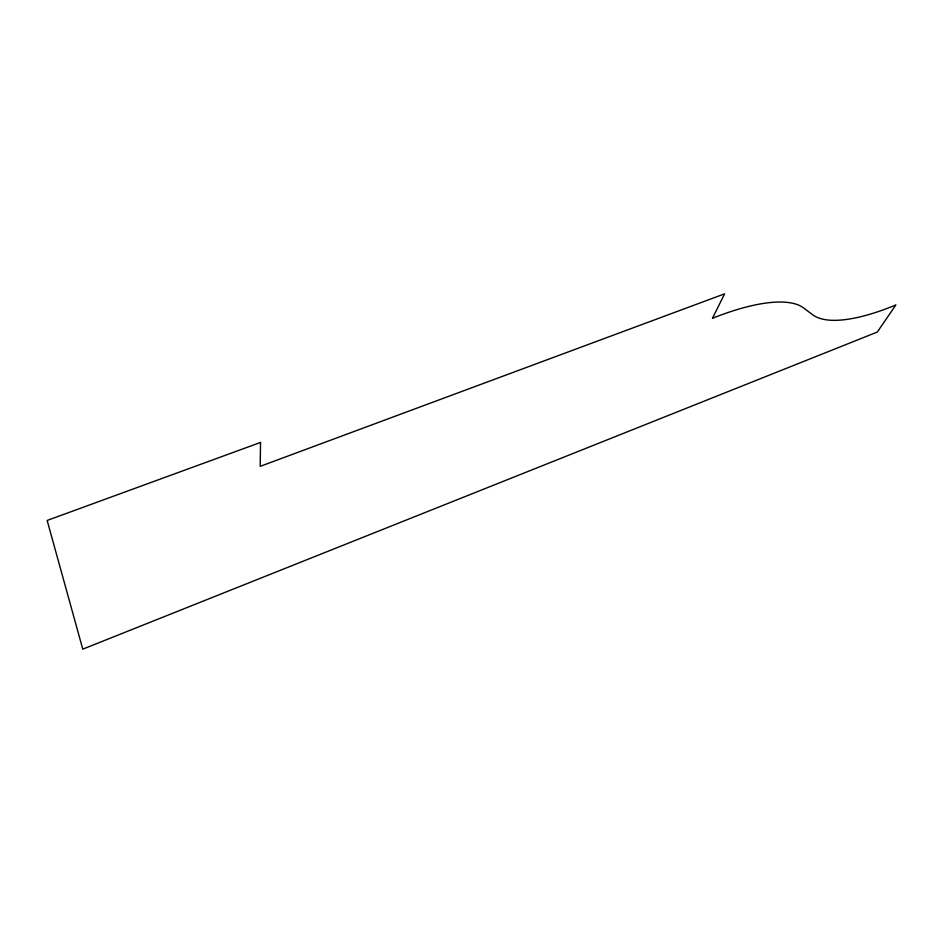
<?xml version="1.0" encoding="UTF-8"?>
<svg xmlns="http://www.w3.org/2000/svg" width="943" height="943" viewBox="0 0 943 943"><rect width="100%" height="100%" fill="white"/><g stroke="black" fill="none" stroke-linecap="round" stroke-linejoin="round"><path stroke-width="1.41" d="M260.539 442.432L260.197 466.349L724.613 293.839L712.472 318.274A153.367 49.896 -31 0 1 803.742 308.031L812.418 314.597A177.803 55.885 -35 0 0 895.85 304.966L877.32 332.042L82.772 649.161L47.15 520.442L260.539 442.432"/></g></svg>
